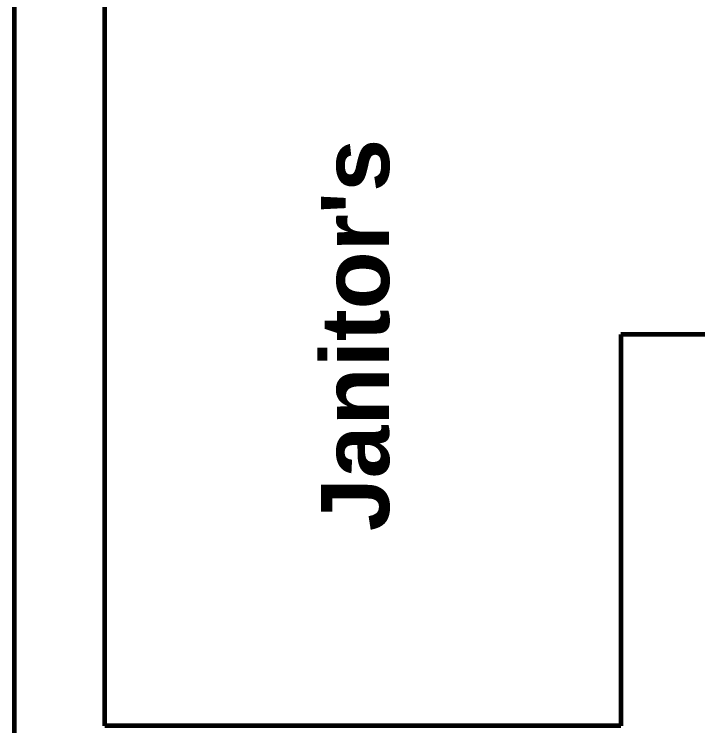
# Model space of a CAD drawing. Header units: inches. Extents: x -827 to 154, y -802 to 207.
# Drawn here: x -826.1 to -765.9, y -479.5 to -416.7 of the extents above; entities that cross this region are included whole.
import ezdxf

# ---------------------------------------------------------------- set-up
doc = ezdxf.new("R2010")
doc.units = ezdxf.units.IN
doc.header["$MEASUREMENT"] = 0
doc.layers.add('A-AREA-IDEN', color=2, linetype='Continuous', lineweight=9)
doc.layers.add('A-WALL', color=113, linetype='Continuous', lineweight=18)
doc.styles.add('Arial_B', font='arialbd.ttf', dxfattribs={"height": 6})

msp = doc.modelspace()

# ---------------------------------------------------------------- linework, layer by layer
at = {"layer": 'A-WALL', "lineweight": 60}
for p, q in [((-826.145614, 206.523576), (-826.145614, -765.976424)), ((-818.145614, -479.476424), (-818.145614, -401.476424)), ((-772.645614, -444.976424), (-772.645614, -479.476424)), ((-764.645614, -444.976424), (-772.645614, -444.976424)), ((-772.645614, -479.476424), (-818.145614, -479.476424))]:
    msp.add_line(p, q, dxfattribs=at)

# ---------------------------------------------------------------- texts
at = {"layer": 'A-AREA-IDEN', "insert": (-799.083032, -462.315579), "char_height": 6, "width": 41.814, "attachment_point": 1, "rotation": 90, "style": 'Arial_B'}
msp.add_mtext("Janitor's", dxfattribs=at)

doc.saveas('drawing.dxf')
